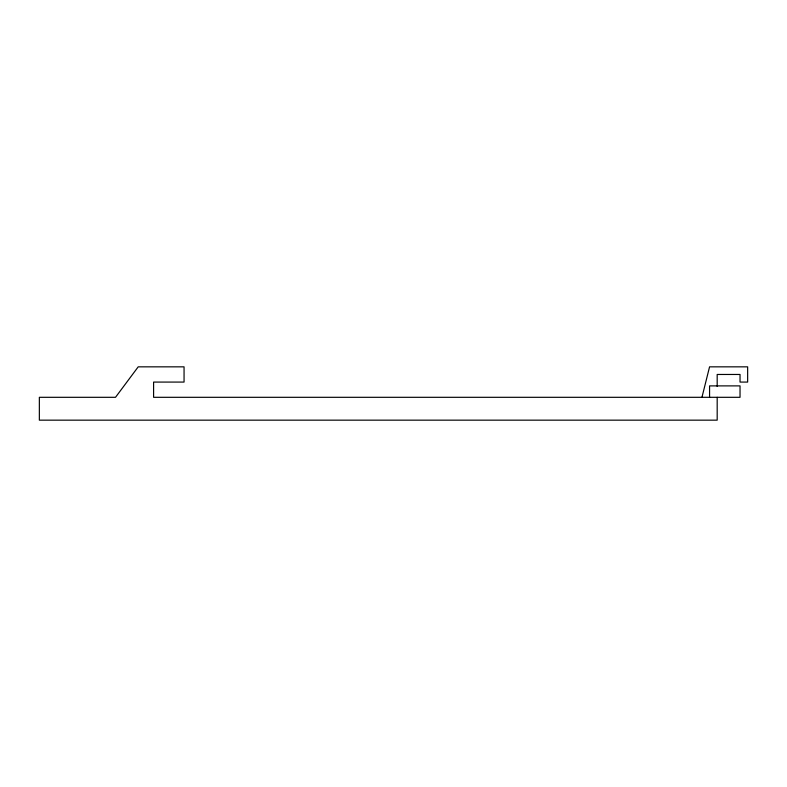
<?xml version="1.0" encoding="UTF-8"?>
<svg xmlns="http://www.w3.org/2000/svg" width="787" height="787" viewBox="0 0 787 787"><rect width="100%" height="100%" fill="white"/><g stroke="black" fill="none" stroke-linecap="round" stroke-linejoin="round"><path stroke-width="1.18" d="M701.955 397.307L709.569 366.84L747.65 366.84L747.65 382.079L740.036 382.079L740.036 374.464L717.183 374.464L717.183 386.486M717.183 397.307L717.183 420.16L39.35 420.16L39.35 397.307L115.512 397.307L138.207 366.84L184.06 366.84L184.06 382.079L153.593 382.079L153.593 397.307L740.036 397.307L740.036 385.886L709.569 385.886L709.569 397.307"/></g></svg>
